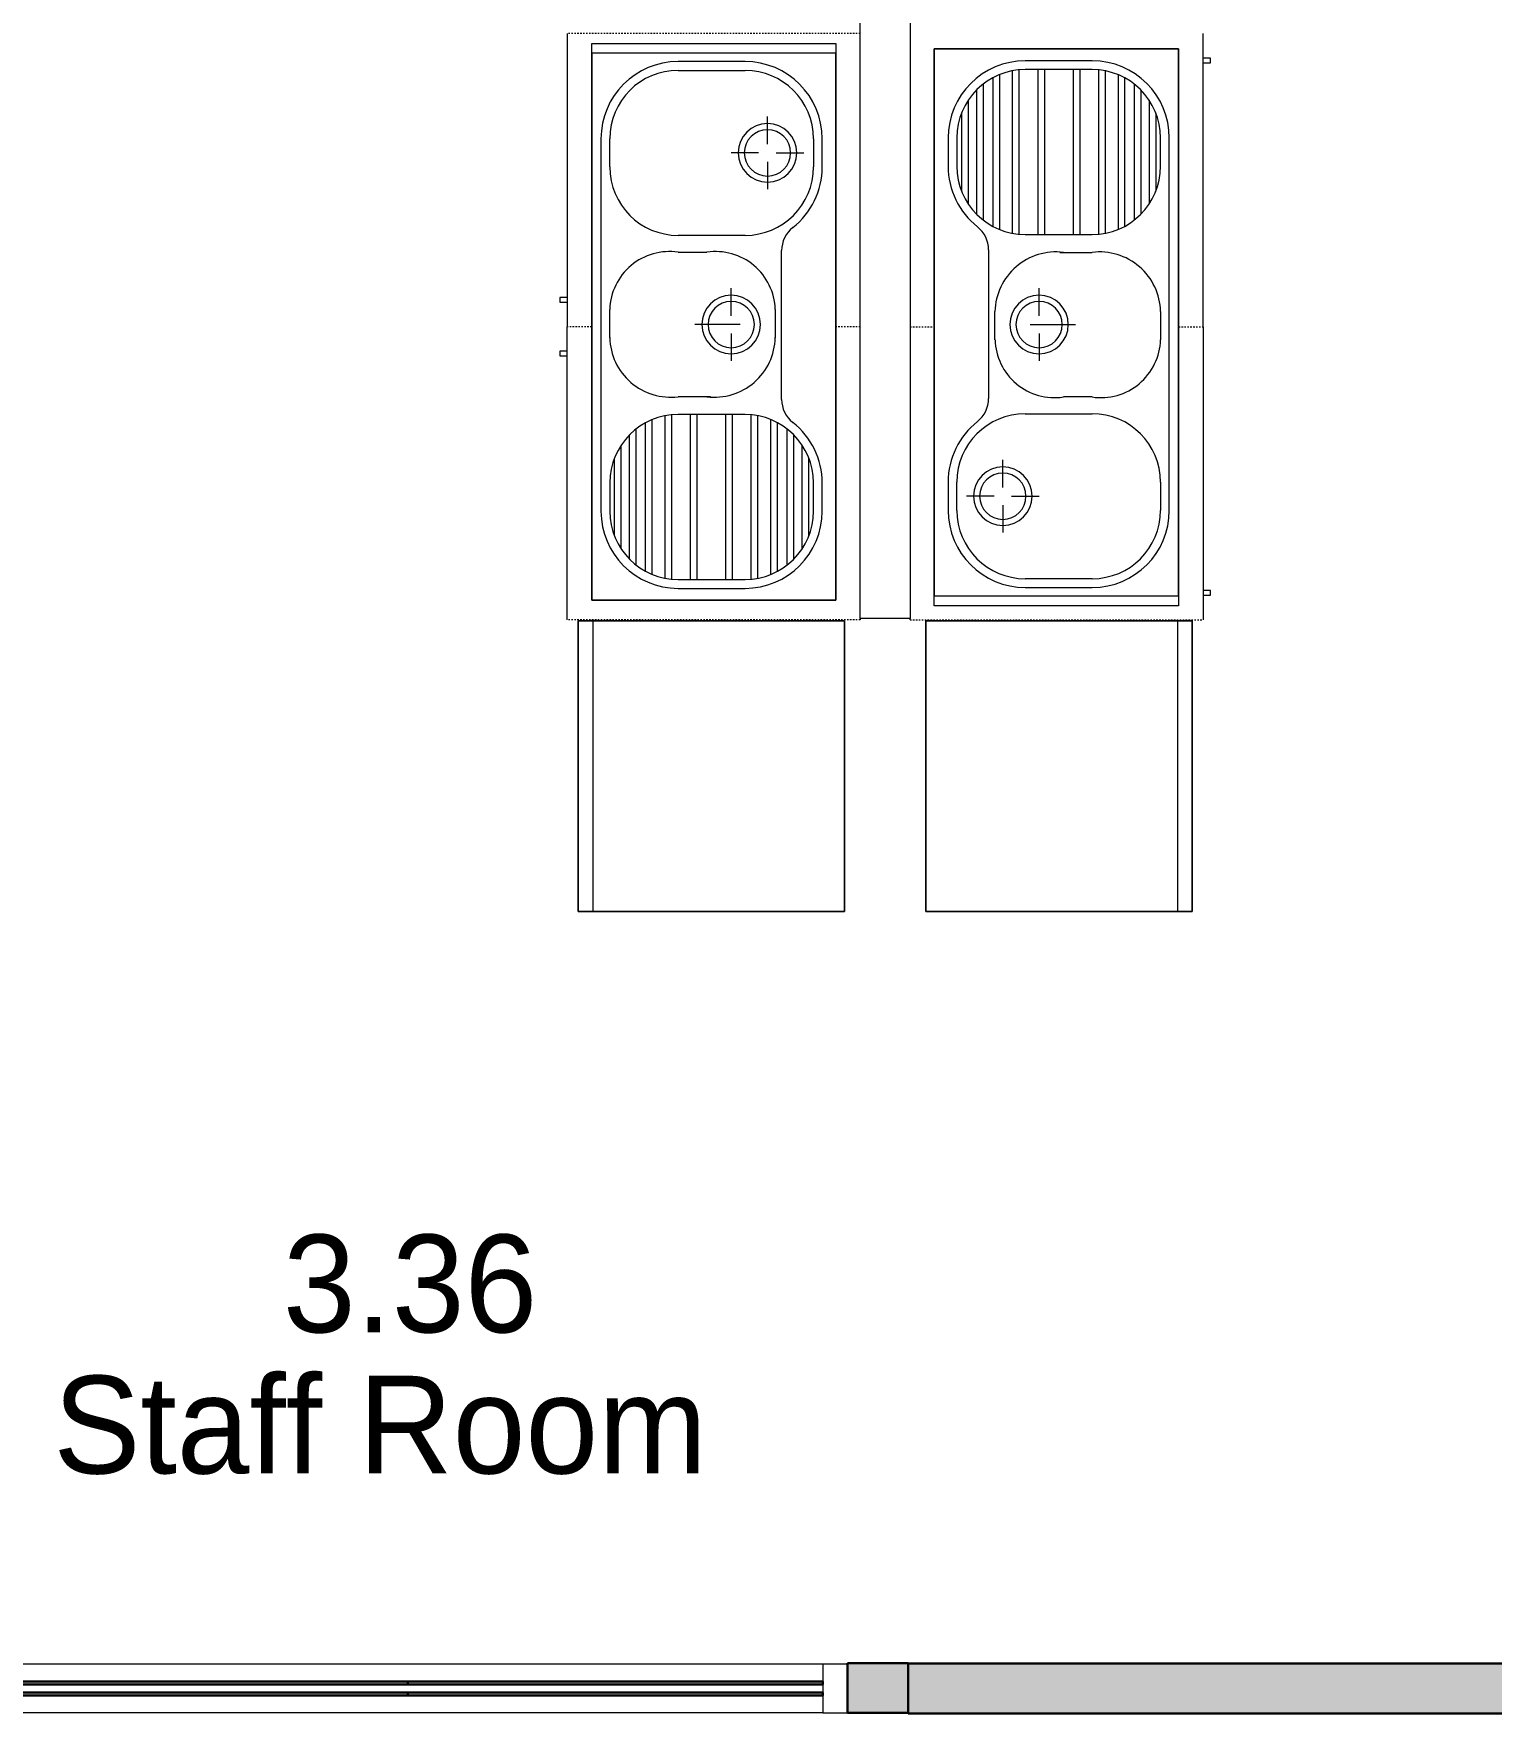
# Model space of a CAD drawing. Header units: millimetres. Extents: x 155927 to 317870, y -36033 to 97293.
# Drawn here: x 196485 to 199469, y 28407 to 31846 of the extents above; entities that cross this region are included whole.
import ezdxf

# ---------------------------------------------------------------- set-up
doc = ezdxf.new("R2010")
doc.units = ezdxf.units.MM
doc.header["$MEASUREMENT"] = 0
doc.linetypes.add('Dash', pattern=[6, 3, -3])
doc.linetypes.add('Dash_2_', pattern=[6, 3, -3])
for name, color, linetype, lineweight in [('A-AREA-IDEN', 7, 'CONTINUOUS', 9), ('A-GLAZ-CURT', 7, 'CONTINUOUS', 9), ('A-GLAZ-CWMG', 7, 'CONTINUOUS', 9), ('A-WALL-PATT', 7, 'CONTINUOUS', 9), ('I-WALL', 7, 'CONTINUOUS', 9), ('P-SANR-FIXT', 7, 'CONTINUOUS', 9), ('Q-CASE', 8, 'CONTINUOUS', 9), ('Q-CASE-HDLN', 8, 'Dash_2_', 9), ('Q-SPCQ', 8, 'CONTINUOUS', 9)]:
    doc.layers.add(name, color=color, linetype=linetype, lineweight=lineweight)
doc.styles.add('Century Gothic', font='GOTHIC.TTF', dxfattribs={"height": 200})

msp = doc.modelspace()

# ---------------------------------------------------------------- hatches: boundary and pattern name
at = {"layer": 'A-GLAZ-CURT'}
h = msp.add_hatch(color=256, dxfattribs=at)
h.paths.add_polyline_path([(197250.8, 28443.6), (197250.8, 28449.6), (196350.8, 28449.6), (196350.8, 28443.6)], flags=0)
h.paths.add_polyline_path([(197250.8, 28465.6), (197250.8, 28471.6), (196350.8, 28471.6), (196350.8, 28465.6)], flags=0)
h = msp.add_hatch(color=256, dxfattribs=at)
h.paths.add_polyline_path([(198100.8, 28443.6), (198100.8, 28449.6), (197250.8, 28449.6), (197250.8, 28443.6)], flags=0)
h.paths.add_polyline_path([(198100.8, 28465.6), (198100.8, 28471.6), (197250.8, 28471.6), (197250.8, 28465.6)], flags=0)
at = {"layer": 'A-WALL-PATT'}
h = msp.add_hatch(color=256, dxfattribs=at)
h.paths.add_polyline_path([(198274.8, 28407.6), (198274.8, 28509.6), (198150.8, 28509.6), (198150.8, 28407.6)], flags=0)
h.paths.add_polyline_path([(195450.8, 28407.6), (195450.8, 28509.6), (195150.8, 28509.6), (195150.8, 28407.6)], flags=0)
h.paths.add_polyline_path([(192450.8, 28407.6), (192450.8, 28509.6), (192150.8, 28509.6), (192150.8, 28407.6)], flags=0)
h.paths.add_polyline_path([(189351.8, 28407.6), (189450.8, 28407.6), (189450.8, 28509.6), (189351.8, 28509.6)], flags=0)
msp.add_hatch(color=256, dxfattribs=at).paths.add_polyline_path([(199498.8, 28406.6), (199500.8, 28406.6), (199500.8, 28508.6), (198274.8, 28508.6), (198274.8, 28406.6), (198575.7, 28406.6)], flags=0)

# ---------------------------------------------------------------- linework, layer by layer
at = {"layer": 'A-GLAZ-CURT', "lineweight": 30}
for p, q in [((197250.8, 28471.6), (196350.8, 28471.6)), ((196350.8, 28465.6), (197250.8, 28465.6)), ((197250.8, 28449.6), (196350.8, 28449.6)), ((196350.8, 28443.6), (197250.8, 28443.6)), ((197250.8, 28465.6), (197250.8, 28471.6)), ((198100.8, 28471.6), (197250.8, 28471.6)), ((197250.8, 28471.6), (197250.8, 28465.6)), ((197250.8, 28465.6), (198100.8, 28465.6)), ((197250.8, 28443.6), (197250.8, 28449.6)), ((198100.8, 28449.6), (197250.8, 28449.6)), ((197250.8, 28449.6), (197250.8, 28443.6)), ((197250.8, 28443.6), (198100.8, 28443.6)), ((198100.8, 28465.6), (198100.8, 28471.6)), ((198100.8, 28443.6), (198100.8, 28449.6))]:
    msp.add_line(p, q, dxfattribs=at)
at = {"layer": 'A-GLAZ-CWMG'}
for p, q in [((197250.8, 28507.6), (196350.8, 28507.6)), ((198100.8, 28507.6), (197250.8, 28507.6)), ((197250.8, 28407.6), (196350.8, 28407.6)), ((198100.8, 28407.6), (197250.8, 28407.6))]:
    msp.add_line(p, q, dxfattribs=at)
at = {"layer": 'A-GLAZ-CWMG', "lineweight": 20, "extrusion": (0, 0, -1)}
for p, q in [((198150.8, 28507.6), (198100.8, 28507.6)), ((198100.8, 28507.6), (198100.8, 28407.6)), ((198150.8, 28407.6), (198150.8, 28507.6)), ((198100.8, 28407.6), (198150.8, 28407.6))]:
    msp.add_line(p, q, dxfattribs=at)
at = {"layer": 'I-WALL'}
for p, q in [((198177, 30648.1), (198177, 33830.6)), ((198279, 33830.6), (198279, 30648.1)), ((198279, 30648.1), (198177, 30648.1))]:
    msp.add_line(p, q, dxfattribs=at)
at = {"layer": 'I-WALL', "lineweight": 30}
for p, q in [((198274.8, 28509.6), (198150.8, 28509.6)), ((198150.8, 28509.6), (198150.8, 28407.6)), ((198274.8, 28407.6), (198274.8, 28509.6)), ((199500.8, 28508.6), (198274.8, 28508.6)), ((198274.8, 28508.6), (198274.8, 28406.6)), ((198150.8, 28407.6), (198274.8, 28407.6)), ((198274.8, 28406.6), (199498.8, 28406.6))]:
    msp.add_line(p, q, dxfattribs=at)
at = {"layer": 'P-SANR-FIXT'}
for p, q in [((197627.4, 31825.6), (198127.4, 31825.6)), ((197627.4, 30685.6), (197627.4, 31825.6)), ((198127.4, 31825.6), (198127.4, 30685.6)), ((198328.6, 31814.3), (198828.6, 31814.3)), ((198328.6, 30674.3), (198328.6, 31814.3)), ((198828.6, 31814.3), (198328.6, 31814.3)), ((198328.6, 31814.3), (198328.6, 30694.3)), ((198828.6, 31814.3), (198828.6, 30674.3)), ((198828.6, 30694.3), (198828.6, 31814.3)), ((197627.4, 31805.6), (197627.4, 30685.6)), ((198127.4, 31805.6), (197627.4, 31805.6)), ((197941.2, 31788.3), (197804.4, 31788.3)), ((198127.4, 30685.6), (198127.4, 31805.6)), ((198651.6, 31789.9), (198514.9, 31789.9)), ((197804.4, 31770.3), (197941.2, 31770.3)), ((198428.7, 31742.3), (198428.7, 31463.8)), ((198448.3, 31755.1), (198448.3, 31451)), ((198461.9, 31761.5), (198461.9, 31444.5)), ((198488.3, 31769.4), (198488.3, 31436.7)), ((198501.9, 31771.3), (198501.9, 31434.7)), ((198651.6, 31771.9), (198514.9, 31771.9)), ((198540.2, 31771.9), (198540.2, 31434.1)), ((198553.9, 31771.9), (198553.9, 31434.1)), ((198612.6, 31771.9), (198612.6, 31434.1)), ((198626.3, 31771.9), (198626.3, 31434.1)), ((198664.6, 31771.3), (198664.6, 31434.7)), ((198678.2, 31769.4), (198678.2, 31436.7)), ((198704.6, 31761.5), (198704.6, 31444.5)), ((198718.2, 31755.1), (198718.2, 31451)), ((198737.8, 31742.3), (198737.8, 31463.8)), ((198398, 31709.1), (198398, 31497)), ((198415.1, 31730.1), (198415.1, 31476)), ((198751.4, 31730.1), (198751.4, 31476)), ((198768.5, 31709.1), (198768.5, 31497)), ((197987.2, 31619.4), (197987.2, 31675.9)), ((198384.4, 31682.7), (198384.4, 31523.3)), ((198782.1, 31682.7), (198782.1, 31523.3)), ((197646.4, 31630.3), (197646.4, 31572.5)), ((197664.4, 31572.5), (197664.4, 31630.3)), ((198081.2, 31630.3), (198081.2, 31572.5)), ((198099.2, 31572.5), (198099.2, 31630.3)), ((198356.9, 31631.9), (198356.9, 31574.1)), ((198374.9, 31631.9), (198374.9, 31574.1)), ((198791.6, 31574.1), (198791.6, 31631.9)), ((198809.6, 30927.4), (198809.6, 31631.9)), ((197646.4, 31572.5), (197646.4, 30867.9)), ((197969.1, 31601.4), (197912.7, 31601.4)), ((197987.2, 31583.3), (197987.2, 31526.9)), ((198005.2, 31601.4), (198061.7, 31601.4)), ((198514.9, 31434.1), (198651.6, 31434.1)), ((197941.2, 31432.5), (197804.4, 31432.5)), ((197804.4, 31398.1), (197863.2, 31398.1)), ((198016.2, 31096.8), (198016.2, 31401.3)), ((198439.8, 31403), (198439.8, 31098.5)), ((198585.7, 31397.7), (198651.6, 31397.7)), ((197913, 31268), (197913, 31324.4)), ((198543, 31268), (198543, 31324.4)), ((197664.4, 31223.1), (197664.4, 31281)), ((198003.2, 31281), (198003.2, 31223.1)), ((198452.8, 31218.9), (198452.8, 31276.7)), ((198791.6, 31276.7), (198791.6, 31218.9)), ((197894.9, 31249.9), (197838.5, 31249.9)), ((197931.1, 31249.9), (197895.9, 31249.9)), ((197913, 31231.9), (197913, 31175.4)), ((198525, 31249.9), (198560.1, 31249.9)), ((198543, 31231.9), (198543, 31175.4)), ((198561.1, 31249.9), (198617.5, 31249.9)), ((197870.3, 31102.1), (197804.4, 31102.1)), ((198651.6, 31101.7), (198592.8, 31101.7)), ((197751.4, 30738.3), (197751.4, 31055.3)), ((197777.8, 30730.5), (197777.8, 31063.2)), ((197791.4, 30728.5), (197791.4, 31065.1)), ((197941.2, 31065.7), (197804.4, 31065.7)), ((197829.8, 30727.9), (197829.8, 31065.7)), ((197843.4, 30727.9), (197843.4, 31065.7)), ((197902.1, 30727.9), (197902.1, 31065.7)), ((197915.8, 30727.9), (197915.8, 31065.7)), ((197954.1, 30728.5), (197954.1, 31065.1)), ((197967.7, 30730.5), (197967.7, 31063.2)), ((197994.1, 30738.3), (197994.1, 31055.3)), ((198514.9, 31067.4), (198651.6, 31067.4)), ((197704.6, 30769.8), (197704.6, 31023.9)), ((197718.2, 30757.6), (197718.2, 31036.1)), ((197737.8, 30744.8), (197737.8, 31048.9)), ((198007.7, 30744.8), (198007.7, 31048.9)), ((198027.3, 30757.6), (198027.3, 31036.1)), ((198041, 30769.8), (198041, 31023.9)), ((197687.5, 30790.8), (197687.5, 31002.9)), ((198058, 30790.8), (198058, 31002.9)), ((197673.9, 30817.2), (197673.9, 30976.5)), ((198071.6, 30817.2), (198071.6, 30976.5)), ((198468.8, 30916.6), (198468.8, 30973)), ((197664.4, 30925.7), (197664.4, 30867.9)), ((198081.2, 30867.9), (198081.2, 30925.7)), ((198099.2, 30867.9), (198099.2, 30925.7)), ((198356.9, 30927.4), (198356.9, 30869.6)), ((198374.9, 30869.6), (198374.9, 30927.4)), ((198791.6, 30927.4), (198791.6, 30869.6)), ((198809.6, 30869.6), (198809.6, 30927.4)), ((198450.8, 30898.5), (198394.4, 30898.5)), ((198486.9, 30898.5), (198543.3, 30898.5)), ((198468.8, 30880.5), (198468.8, 30824)), ((197804.4, 30727.9), (197941.2, 30727.9)), ((198651.6, 30729.6), (198514.9, 30729.6)), ((198514.9, 30711.6), (198651.6, 30711.6)), ((198127.4, 30685.6), (197627.4, 30685.6)), ((197627.4, 30685.6), (198127.4, 30685.6)), ((197804.4, 30709.9), (197941.2, 30709.9)), ((198328.6, 30694.3), (198828.6, 30694.3)), ((198828.6, 30674.3), (198328.6, 30674.3))]:
    msp.add_line(p, q, dxfattribs=at)
for centre, radius, start, end in [((197804.4, 31630.3), 158, 90, 180), ((197941.2, 31630.3), 158, 0, 90), ((198514.9, 31631.9), 158, 90, 180), ((198651.6, 31631.9), 158, 0, 90), ((197804.4, 31630.3), 140, 90, 180), ((197941.2, 31630.3), 140, 0, 90), ((198514.9, 31631.9), 140, 90, 180), ((198651.6, 31631.9), 140, 0, 90), ((197987.2, 31601.4), 59.9, 90, 270), ((197987.2, 31601.4), 47.4, 90, 270), ((197987.2, 31601.4), 59.9, 270, 90), ((197987.2, 31601.4), 47.4, 270, 90), ((197804.4, 31572.5), 140, 180, 270), ((197941.2, 31572.5), 140, 270, 0), ((197941.2, 31572.5), 158, 308.2875, 0), ((198514.9, 31574.1), 158, 180, 231.7125), ((198514.9, 31574.1), 140, 180, 270), ((198651.6, 31574.1), 140, 270, 0), ((198076.2, 31401.3), 60, 128.2875, 180), ((198379.8, 31403), 60, 0, 51.7125), ((197786.4, 31277.3), 122.1, 81.5488, 178.3086), ((197881.1, 31277.3), 122.1, 1.6914, 98.4512), ((198577.7, 31273.8), 124.9, 83.0335, 178.6422), ((198666.8, 31273.8), 124.9, 1.3578, 96.9665), ((197913, 31249.9), 59.9, 90, 270), ((197913, 31249.9), 47.4, 90, 270), ((197913, 31249.9), 59.9, 270, 90), ((197913, 31249.9), 47.4, 270, 90), ((198543, 31249.9), 59.9, 90, 270), ((198543, 31249.9), 47.4, 90, 270), ((198543, 31249.9), 59.9, 270, 90), ((198543, 31249.9), 47.4, 270, 90), ((197789.2, 31226.1), 124.9, 181.3578, 276.9665), ((197878.3, 31226.1), 124.9, 263.0335, 358.6422), ((198574.9, 31222.5), 122.1, 181.6914, 278.4512), ((198669.6, 31222.5), 122.1, 261.5488, 358.3086), ((198076.2, 31096.8), 60, 180, 231.7125), ((198379.8, 31098.5), 60, 308.2875, 0), ((197804.4, 30925.7), 140, 90, 180), ((197941.2, 30925.7), 140, 0, 90), ((198514.9, 30927.4), 140, 90, 180), ((198651.6, 30927.4), 140, 0, 90), ((197941.2, 30925.7), 158, 0, 51.7125), ((198514.9, 30927.4), 158, 128.2875, 180), ((198468.8, 30898.5), 59.9, 90, 270), ((198468.8, 30898.5), 59.9, 270, 90), ((198468.8, 30898.5), 47.4, 90, 270), ((198468.8, 30898.5), 47.4, 270, 90), ((197804.4, 30867.9), 158, 180, 270), ((197804.4, 30867.9), 140, 180, 270), ((197941.2, 30867.9), 140, 270, 0), ((197941.2, 30867.9), 158, 270, 0), ((198514.9, 30869.6), 158, 180, 270), ((198514.9, 30869.6), 140, 180, 270), ((198651.6, 30869.6), 140, 270, 0), ((198651.6, 30869.6), 158, 270, 0)]:
    msp.add_arc(centre, radius, start, end, dxfattribs=at)
at = {"layer": 'Q-CASE'}
for p, q in [((197577, 31845.6), (197577, 31245.6)), ((198879, 31245.6), (198879, 31845.6)), ((198894, 31795.6), (198879, 31795.6)), ((198879, 31785.6), (198894, 31785.6)), ((198894, 31785.6), (198894, 31795.6)), ((197577, 31305.6), (197562, 31305.6)), ((197562, 31305.6), (197562, 31295.6)), ((197562, 31295.6), (197577, 31295.6)), ((197577, 30645.6), (197577, 31245.6)), ((198879, 31245.6), (198879, 30645.6)), ((197577, 31195.6), (197562, 31195.6)), ((197562, 31195.6), (197562, 31185.6)), ((197562, 31185.6), (197577, 31185.6)), ((198894, 30705.6), (198879, 30705.6)), ((198879, 30695.6), (198894, 30695.6)), ((198894, 30695.6), (198894, 30705.6))]:
    msp.add_line(p, q, dxfattribs=at)
at = {"layer": 'Q-CASE-HDLN', "linetype": 'Dash'}
for p, q in [((198177, 31845.6), (197577, 31845.6)), ((197627.4, 31245.6), (197577, 31245.6)), ((197627.4, 31245.6), (197577, 31245.6)), ((198177, 31245.6), (198127.4, 31245.6)), ((198177, 31245.6), (198127.4, 31245.6)), ((198279, 31245.6), (198328.6, 31245.6)), ((198279, 31245.6), (198328.6, 31245.6)), ((198828.6, 31245.6), (198879, 31245.6)), ((198828.6, 31245.6), (198879, 31245.6)), ((198177, 30645.6), (197577, 30645.6)), ((198177, 30648.1), (198177, 30645.6)), ((198279, 30645.6), (198279, 30648.1)), ((198279, 30645.6), (198879, 30645.6))]:
    msp.add_line(p, q, dxfattribs=at)
at = {"layer": 'Q-SPCQ'}
for p, q in [((198144.7, 30643.1), (197599.7, 30643.1)), ((197599.7, 30643.1), (197599.7, 30048.1)), ((197599.7, 30048.1), (197599.7, 30643.1)), ((197599.7, 30643.1), (198144.7, 30643.1)), ((197629.7, 30643.1), (197629.7, 30048.1)), ((198144.7, 30048.1), (198144.7, 30643.1)), ((198144.7, 30643.1), (198144.7, 30048.1)), ((198311.3, 30643.1), (198856.3, 30643.1)), ((198311.3, 30048.1), (198311.3, 30643.1)), ((198856.3, 30643.1), (198311.3, 30643.1)), ((198311.3, 30643.1), (198311.3, 30048.1)), ((198826.3, 30643.1), (198826.3, 30048.1)), ((198856.3, 30643.1), (198856.3, 30048.1)), ((198856.3, 30048.1), (198856.3, 30643.1)), ((197599.7, 30048.1), (198144.7, 30048.1)), ((198144.7, 30048.1), (197599.7, 30048.1)), ((198856.3, 30048.1), (198311.3, 30048.1)), ((198311.3, 30048.1), (198856.3, 30048.1))]:
    msp.add_line(p, q, dxfattribs=at)

# ---------------------------------------------------------------- texts
at = {"layer": 'A-AREA-IDEN', "style": 'Century Gothic'}
for s, p in [('3.36', (196995.5, 29186.8)), ('Staff Room', (196525.6, 28897.8))]:
    msp.add_text(s, height=200, dxfattribs=at).set_placement(p)

doc.saveas('drawing.dxf')
